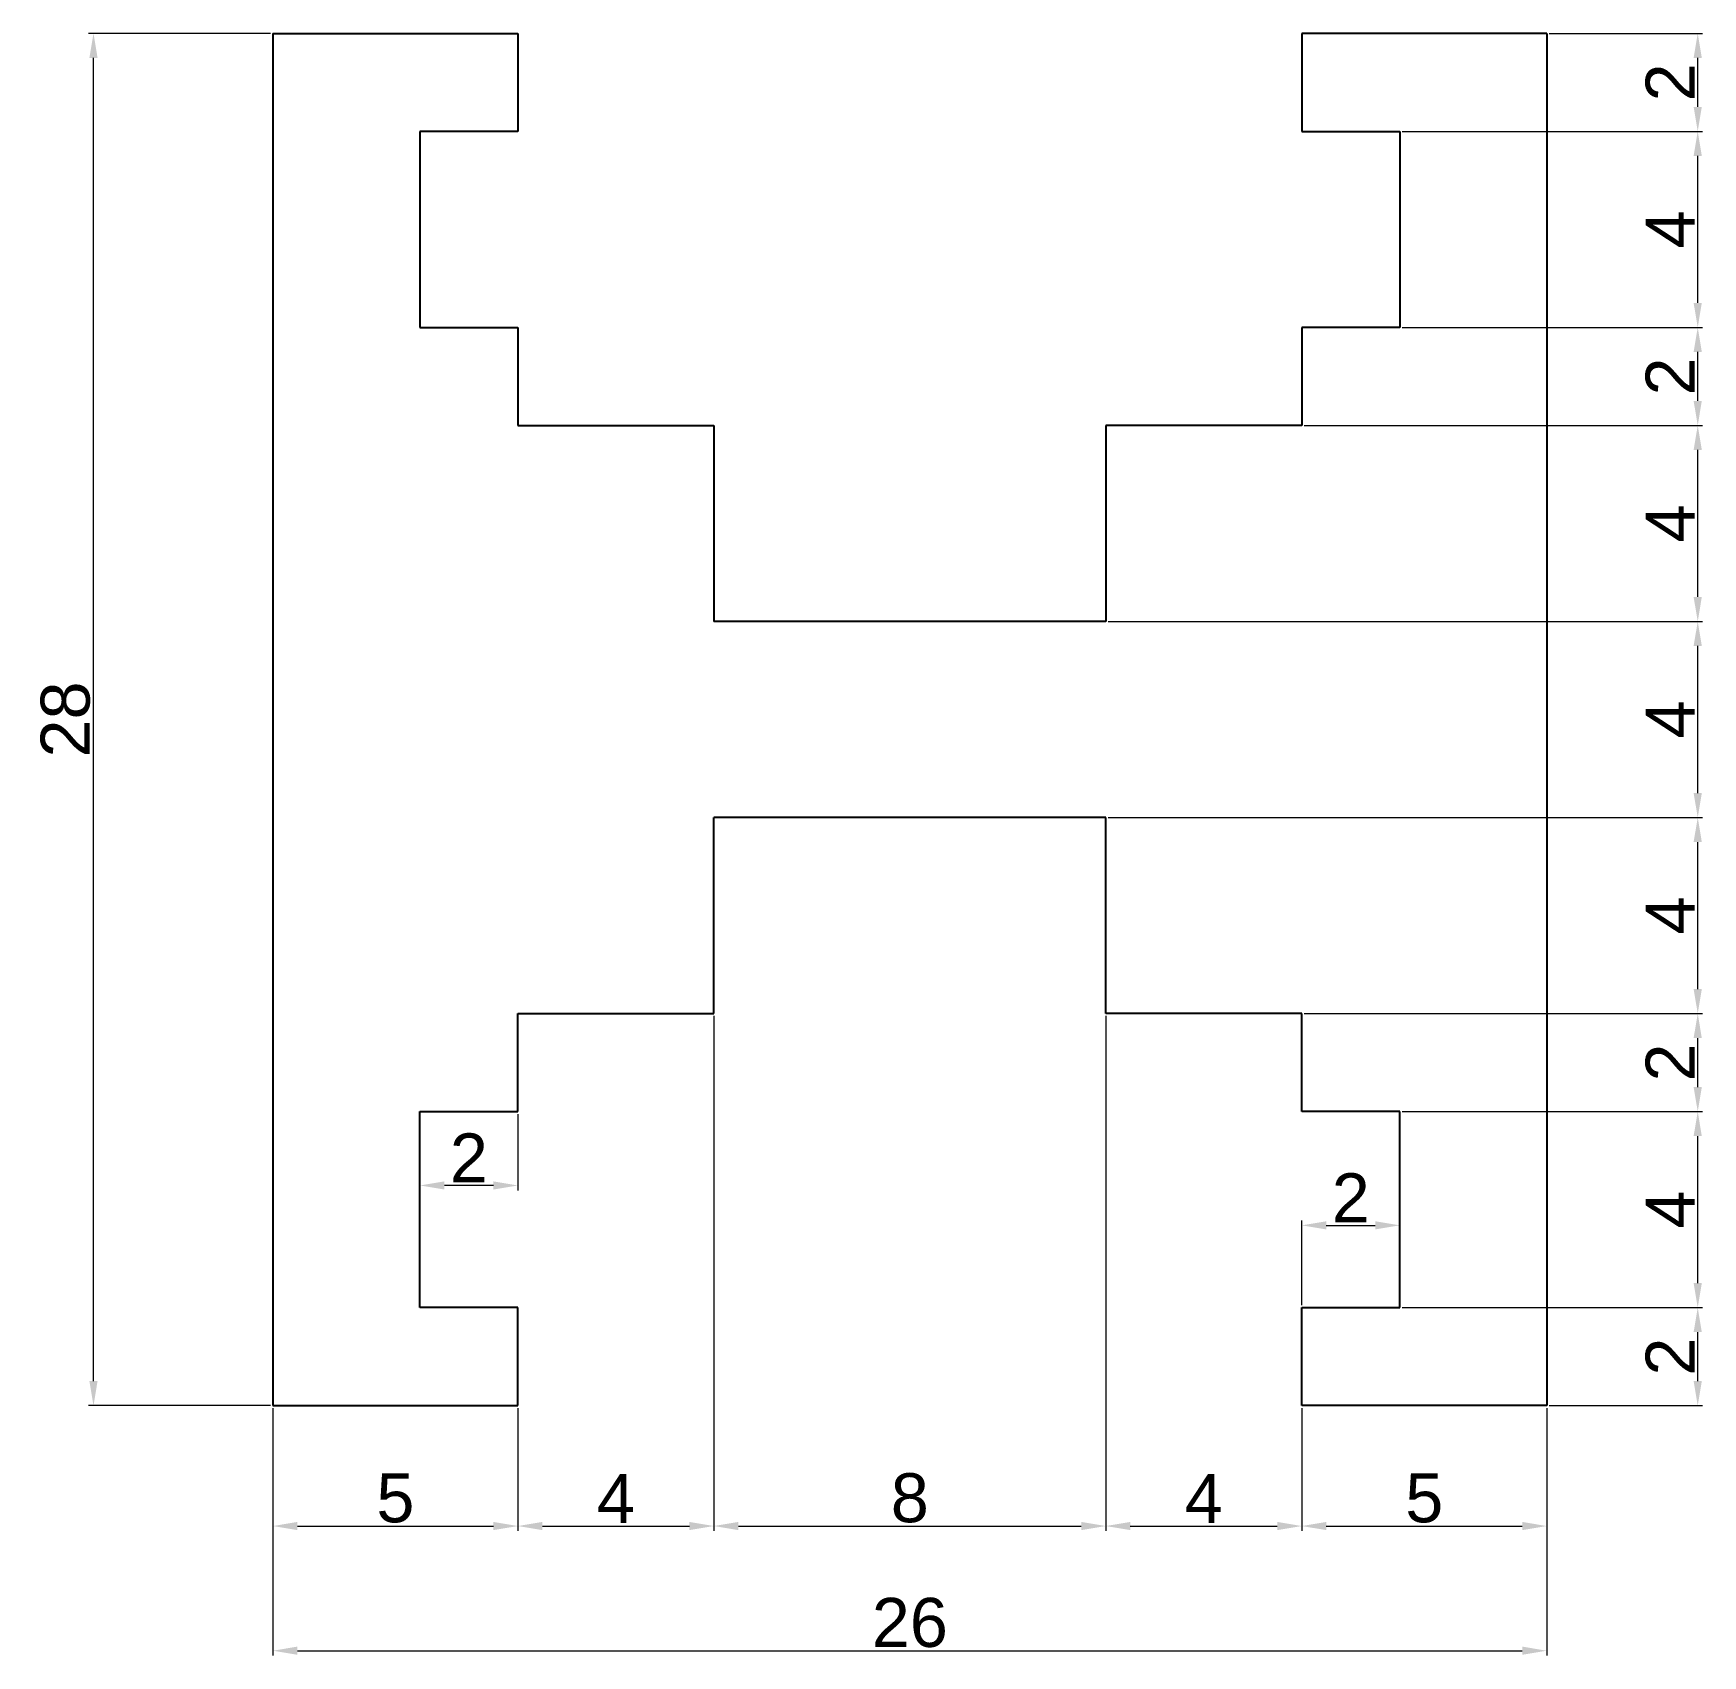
# Model space of a CAD drawing. Header units: millimetres. Extents: x -4.9 to 29.2, y -5.1 to 28.
import ezdxf

# ---------------------------------------------------------------- set-up
doc = ezdxf.new("R2010")
doc.units = ezdxf.units.MM
doc.header["$MEASUREMENT"] = 0
doc.layers.add('AM_5', color=3, linetype='Continuous', lineweight=15)
doc.styles.get("Standard").update_dxf_attribs({"font": 'arial.ttf'})
doc.dimstyles.new('AM_ANSI$0', dxfattribs={"dimtxt": 1, "dimasz": 0.5, "dimexe": 0.1, "dimexo": 0.05, "dimgap": 0.06, "dimtad": 1, "dimtoh": 1, "dimzin": 9, "dimdsep": 46, "dimtxsty": 'Standard', "dimcen": 0, "dimclrd": 256, "dimclre": 256, "dimclrt": 2, "dimadec": 0, "dimazin": 2, "dimtp": 0.1, "dimtm": 0.1, "dimtfac": 0.71, "dimtofl": 0, "dimtmove": 0, "dimatfit": 3, "dimfxl": 1, "dimtolj": 1, "dimtzin": 7, "dimlwd": -1, "dimlwe": -1, "dimarcsym": 1})

# ---------------------------------------------------------------- blocks, each defined once
blk = doc.blocks.new('*D5')
at = {"layer": 'AM_5', "transparency": 16777216}
for p, q in [((-0.05, 28), (-3.762, 28)), ((-3.662, 0.5), (-3.662, 27.5)), ((-0.05, 0), (-3.762, 0))]:
    blk.add_line(p, q, dxfattribs=at)
for points in [[(-3.746, 27.5), (-3.579, 27.5), (-3.662, 28)], [(-3.746, 0.5), (-3.579, 0.5), (-3.662, 0)]]:
    blk.add_solid(points, dxfattribs=at)
at = {"layer": 'Defpoints', "color": 0, "transparency": 16777216}
for p in [(-3.662, 28), (0, 28), (0, 0)]:
    blk.add_point(p, dxfattribs=at)
at = {"layer": 'AM_5', "color": 2, "transparency": 16777216, "insert": (-4.233, 14), "char_height": 1, "attachment_point": 5, "rotation": 90}
blk.add_mtext('\\A1;28', dxfattribs=at)
blk = doc.blocks.new('*D6')
at = {"layer": 'AM_5', "transparency": 16777216}
for p, q in [((0, -0.05), (0, -5.102)), ((26, -0.05), (26, -5.102)), ((0.5, -5.002), (25.5, -5.002))]:
    blk.add_line(p, q, dxfattribs=at)
for points in [[(0.5, -4.918), (0.5, -5.085), (0, -5.002)], [(25.5, -4.918), (25.5, -5.085), (26, -5.002)]]:
    blk.add_solid(points, dxfattribs=at)
at = {"layer": 'Defpoints', "color": 0, "transparency": 16777216}
for p in [(0, 0), (26, 0), (26, -5.002)]:
    blk.add_point(p, dxfattribs=at)
at = {"layer": 'AM_5', "color": 2, "transparency": 16777216, "insert": (13, -4.431), "char_height": 1, "attachment_point": 5}
blk.add_mtext('\\A1;26', dxfattribs=at)
blk = doc.blocks.new('*D7')
at = {"layer": 'AM_5', "transparency": 16777216}
for p, q in [((0, -0.05), (0, -2.558)), ((5, -0.05), (5, -2.558)), ((0.5, -2.458), (4.5, -2.458))]:
    blk.add_line(p, q, dxfattribs=at)
for points in [[(0.5, -2.374), (0.5, -2.541), (0, -2.458)], [(4.5, -2.374), (4.5, -2.541), (5, -2.458)]]:
    blk.add_solid(points, dxfattribs=at)
at = {"layer": 'Defpoints', "color": 0, "transparency": 16777216}
for p in [(0, 0), (5, 0), (5, -2.458)]:
    blk.add_point(p, dxfattribs=at)
at = {"layer": 'AM_5', "color": 2, "transparency": 16777216, "insert": (2.5, -1.889), "char_height": 1, "attachment_point": 5}
blk.add_mtext('\\A1;5', dxfattribs=at)
blk = doc.blocks.new('*D8')
at = {"layer": 'AM_5', "transparency": 16777216}
for p, q in [((23.05, 2), (29.182, 2)), ((29.082, 0.5), (29.082, 1.5)), ((26.05, 0), (29.182, 0))]:
    blk.add_line(p, q, dxfattribs=at)
for points in [[(28.998, 1.5), (29.165, 1.5), (29.082, 2)], [(28.998, 0.5), (29.165, 0.5), (29.082, 0)]]:
    blk.add_solid(points, dxfattribs=at)
at = {"layer": 'Defpoints', "color": 0, "transparency": 16777216}
for p in [(23, 2), (29.082, 2), (26, 0)]:
    blk.add_point(p, dxfattribs=at)
at = {"layer": 'AM_5', "color": 2, "transparency": 16777216, "insert": (28.519, 1), "char_height": 1, "attachment_point": 5, "rotation": 90}
blk.add_mtext('\\A1;2', dxfattribs=at)
blk = doc.blocks.new('*D9')
at = {"layer": 'AM_5', "transparency": 16777216}
for p, q in [((9, 7.95), (9, -2.558)), ((5, -0.05), (5, -2.558)), ((5.5, -2.458), (8.5, -2.458))]:
    blk.add_line(p, q, dxfattribs=at)
for points in [[(5.5, -2.374), (5.5, -2.541), (5, -2.458)], [(8.5, -2.374), (8.5, -2.541), (9, -2.458)]]:
    blk.add_solid(points, dxfattribs=at)
at = {"layer": 'Defpoints', "color": 0, "transparency": 16777216}
for p in [(9, 8), (5, 0), (9, -2.458)]:
    blk.add_point(p, dxfattribs=at)
at = {"layer": 'AM_5', "color": 2, "transparency": 16777216, "insert": (7, -1.898), "char_height": 1, "attachment_point": 5}
blk.add_mtext('\\A1;4', dxfattribs=at)
blk = doc.blocks.new('*D10')
at = {"layer": 'AM_5', "transparency": 16777216}
for p, q in [((9, 7.95), (9, -2.558)), ((17, 7.95), (17, -2.558)), ((9.5, -2.458), (16.5, -2.458))]:
    blk.add_line(p, q, dxfattribs=at)
for points in [[(9.5, -2.374), (9.5, -2.541), (9, -2.458)], [(16.5, -2.374), (16.5, -2.541), (17, -2.458)]]:
    blk.add_solid(points, dxfattribs=at)
at = {"layer": 'Defpoints', "color": 0, "transparency": 16777216}
for p in [(9, 8), (17, 8), (17, -2.458)]:
    blk.add_point(p, dxfattribs=at)
at = {"layer": 'AM_5', "color": 2, "transparency": 16777216, "insert": (13, -1.887), "char_height": 1, "attachment_point": 5}
blk.add_mtext('\\A1;8', dxfattribs=at)
blk = doc.blocks.new('*D11')
at = {"layer": 'AM_5', "transparency": 16777216}
for p, q in [((17, 7.95), (17, -2.558)), ((21, -0.05), (21, -2.558)), ((17.5, -2.458), (20.5, -2.458))]:
    blk.add_line(p, q, dxfattribs=at)
for points in [[(17.5, -2.374), (17.5, -2.541), (17, -2.458)], [(20.5, -2.374), (20.5, -2.541), (21, -2.458)]]:
    blk.add_solid(points, dxfattribs=at)
at = {"layer": 'Defpoints', "color": 0, "transparency": 16777216}
for p in [(17, 8), (21, 0), (21, -2.458)]:
    blk.add_point(p, dxfattribs=at)
at = {"layer": 'AM_5', "color": 2, "transparency": 16777216, "insert": (19, -1.898), "char_height": 1, "attachment_point": 5}
blk.add_mtext('\\A1;4', dxfattribs=at)
blk = doc.blocks.new('*D12')
at = {"layer": 'AM_5', "transparency": 16777216}
for p, q in [((21, -0.05), (21, -2.558)), ((26, -0.05), (26, -2.558)), ((21.5, -2.458), (25.5, -2.458))]:
    blk.add_line(p, q, dxfattribs=at)
for points in [[(21.5, -2.374), (21.5, -2.541), (21, -2.458)], [(25.5, -2.374), (25.5, -2.541), (26, -2.458)]]:
    blk.add_solid(points, dxfattribs=at)
at = {"layer": 'Defpoints', "color": 0, "transparency": 16777216}
for p in [(21, 0), (26, 0), (26, -2.458)]:
    blk.add_point(p, dxfattribs=at)
at = {"layer": 'AM_5', "color": 2, "transparency": 16777216, "insert": (23.5, -1.889), "char_height": 1, "attachment_point": 5}
blk.add_mtext('\\A1;5', dxfattribs=at)
blk = doc.blocks.new('*D13')
at = {"layer": 'AM_5', "transparency": 16777216}
for p, q in [((23.05, 6), (29.182, 6)), ((29.082, 2.5), (29.082, 5.5)), ((23.05, 2), (29.182, 2))]:
    blk.add_line(p, q, dxfattribs=at)
for points in [[(28.998, 5.5), (29.165, 5.5), (29.082, 6)], [(28.998, 2.5), (29.165, 2.5), (29.082, 2)]]:
    blk.add_solid(points, dxfattribs=at)
at = {"layer": 'Defpoints', "color": 0, "transparency": 16777216}
for p in [(23, 6), (29.082, 6), (23, 2)]:
    blk.add_point(p, dxfattribs=at)
at = {"layer": 'AM_5', "color": 2, "transparency": 16777216, "insert": (28.522, 4), "char_height": 1, "attachment_point": 5, "rotation": 90}
blk.add_mtext('\\A1;4', dxfattribs=at)
blk = doc.blocks.new('*D14')
at = {"layer": 'AM_5', "transparency": 16777216}
for p, q in [((21.05, 8), (29.182, 8)), ((29.082, 6.5), (29.082, 7.5)), ((23.05, 6), (29.182, 6))]:
    blk.add_line(p, q, dxfattribs=at)
for points in [[(28.998, 7.5), (29.165, 7.5), (29.082, 8)], [(28.998, 6.5), (29.165, 6.5), (29.082, 6)]]:
    blk.add_solid(points, dxfattribs=at)
at = {"layer": 'Defpoints', "color": 0, "transparency": 16777216}
for p in [(21, 8), (29.082, 8), (23, 6)]:
    blk.add_point(p, dxfattribs=at)
at = {"layer": 'AM_5', "color": 2, "transparency": 16777216, "insert": (28.519, 7), "char_height": 1, "attachment_point": 5, "rotation": 90}
blk.add_mtext('\\A1;2', dxfattribs=at)
blk = doc.blocks.new('*D15')
at = {"layer": 'AM_5', "transparency": 16777216}
for p, q in [((17.05, 12), (29.182, 12)), ((29.082, 8.5), (29.082, 11.5)), ((21.05, 8), (29.182, 8))]:
    blk.add_line(p, q, dxfattribs=at)
for points in [[(28.998, 11.5), (29.165, 11.5), (29.082, 12)], [(28.998, 8.5), (29.165, 8.5), (29.082, 8)]]:
    blk.add_solid(points, dxfattribs=at)
at = {"layer": 'Defpoints', "color": 0, "transparency": 16777216}
for p in [(17, 12), (29.082, 12), (21, 8)]:
    blk.add_point(p, dxfattribs=at)
at = {"layer": 'AM_5', "color": 2, "transparency": 16777216, "insert": (28.522, 10), "char_height": 1, "attachment_point": 5, "rotation": 90}
blk.add_mtext('\\A1;4', dxfattribs=at)
blk = doc.blocks.new('*D16')
at = {"layer": 'AM_5', "transparency": 16777216}
for p, q in [((17.05, 16), (29.182, 16)), ((29.082, 12.5), (29.082, 15.5)), ((17.05, 12), (29.182, 12))]:
    blk.add_line(p, q, dxfattribs=at)
for points in [[(28.998, 15.5), (29.165, 15.5), (29.082, 16)], [(28.998, 12.5), (29.165, 12.5), (29.082, 12)]]:
    blk.add_solid(points, dxfattribs=at)
at = {"layer": 'Defpoints', "color": 0, "transparency": 16777216}
for p in [(17, 16), (29.082, 16), (17, 12)]:
    blk.add_point(p, dxfattribs=at)
at = {"layer": 'AM_5', "color": 2, "transparency": 16777216, "insert": (28.522, 14), "char_height": 1, "attachment_point": 5, "rotation": 90}
blk.add_mtext('\\A1;4', dxfattribs=at)
blk = doc.blocks.new('*D17')
at = {"layer": 'AM_5', "transparency": 16777216}
for p, q in [((21.05, 20), (29.182, 20)), ((29.082, 16.5), (29.082, 19.5)), ((17.05, 16), (29.182, 16))]:
    blk.add_line(p, q, dxfattribs=at)
for points in [[(28.998, 19.5), (29.165, 19.5), (29.082, 20)], [(28.998, 16.5), (29.165, 16.5), (29.082, 16)]]:
    blk.add_solid(points, dxfattribs=at)
at = {"layer": 'Defpoints', "color": 0, "transparency": 16777216}
for p in [(21, 20), (29.082, 20), (17, 16)]:
    blk.add_point(p, dxfattribs=at)
at = {"layer": 'AM_5', "color": 2, "transparency": 16777216, "insert": (28.522, 18), "char_height": 1, "attachment_point": 5, "rotation": 90}
blk.add_mtext('\\A1;4', dxfattribs=at)
blk = doc.blocks.new('*D18')
at = {"layer": 'AM_5', "transparency": 16777216}
for p, q in [((23.05, 22), (29.182, 22)), ((29.082, 20.5), (29.082, 21.5)), ((21.05, 20), (29.182, 20))]:
    blk.add_line(p, q, dxfattribs=at)
for points in [[(28.998, 21.5), (29.165, 21.5), (29.082, 22)], [(28.998, 20.5), (29.165, 20.5), (29.082, 20)]]:
    blk.add_solid(points, dxfattribs=at)
at = {"layer": 'Defpoints', "color": 0, "transparency": 16777216}
for p in [(23, 22), (29.082, 22), (21, 20)]:
    blk.add_point(p, dxfattribs=at)
at = {"layer": 'AM_5', "color": 2, "transparency": 16777216, "insert": (28.519, 21), "char_height": 1, "attachment_point": 5, "rotation": 90}
blk.add_mtext('\\A1;2', dxfattribs=at)
blk = doc.blocks.new('*D19')
at = {"layer": 'AM_5', "transparency": 16777216}
for p, q in [((23.05, 26), (29.182, 26)), ((29.082, 22.5), (29.082, 25.5)), ((23.05, 22), (29.182, 22))]:
    blk.add_line(p, q, dxfattribs=at)
for points in [[(28.998, 25.5), (29.165, 25.5), (29.082, 26)], [(28.998, 22.5), (29.165, 22.5), (29.082, 22)]]:
    blk.add_solid(points, dxfattribs=at)
at = {"layer": 'Defpoints', "color": 0, "transparency": 16777216}
for p in [(23, 26), (29.082, 26), (23, 22)]:
    blk.add_point(p, dxfattribs=at)
at = {"layer": 'AM_5', "color": 2, "transparency": 16777216, "insert": (28.522, 24), "char_height": 1, "attachment_point": 5, "rotation": 90}
blk.add_mtext('\\A1;4', dxfattribs=at)
blk = doc.blocks.new('*D20')
at = {"layer": 'AM_5', "transparency": 16777216}
for p, q in [((26.05, 28), (29.182, 28)), ((29.082, 26.5), (29.082, 27.5)), ((23.05, 26), (29.182, 26))]:
    blk.add_line(p, q, dxfattribs=at)
for points in [[(28.998, 27.5), (29.165, 27.5), (29.082, 28)], [(28.998, 26.5), (29.165, 26.5), (29.082, 26)]]:
    blk.add_solid(points, dxfattribs=at)
at = {"layer": 'Defpoints', "color": 0, "transparency": 16777216}
for p in [(26, 28), (29.082, 28), (23, 26)]:
    blk.add_point(p, dxfattribs=at)
at = {"layer": 'AM_5', "color": 2, "transparency": 16777216, "insert": (28.519, 27), "char_height": 1, "attachment_point": 5, "rotation": 90}
blk.add_mtext('\\A1;2', dxfattribs=at)
blk = doc.blocks.new('*D21')
at = {"layer": 'AM_5', "transparency": 16777216}
for p, q in [((5, 5.95), (5, 4.392)), ((3, 4.542), (3, 4.592)), ((4.5, 4.492), (3.5, 4.492))]:
    blk.add_line(p, q, dxfattribs=at)
for points in [[(3.5, 4.575), (3.5, 4.409), (3, 4.492)], [(4.5, 4.575), (4.5, 4.409), (5, 4.492)]]:
    blk.add_solid(points, dxfattribs=at)
at = {"layer": 'Defpoints', "color": 0, "transparency": 16777216}
for p in [(5, 6), (3, 4.492), (3, 4.492)]:
    blk.add_point(p, dxfattribs=at)
at = {"layer": 'AM_5', "color": 2, "transparency": 16777216, "insert": (4, 5.054), "char_height": 1, "attachment_point": 5}
blk.add_mtext('\\A1;2', dxfattribs=at)
blk = doc.blocks.new('*D22')
at = {"layer": 'AM_5', "transparency": 16777216}
for p, q in [((21, 2.05), (21, 3.778)), ((23, 3.728), (23, 3.778)), ((21.5, 3.678), (22.5, 3.678))]:
    blk.add_line(p, q, dxfattribs=at)
for points in [[(21.5, 3.761), (21.5, 3.595), (21, 3.678)], [(22.5, 3.761), (22.5, 3.595), (23, 3.678)]]:
    blk.add_solid(points, dxfattribs=at)
at = {"layer": 'Defpoints', "color": 0, "transparency": 16777216}
for p in [(23, 3.678), (23, 3.678), (21, 2)]:
    blk.add_point(p, dxfattribs=at)
at = {"layer": 'AM_5', "color": 2, "transparency": 16777216, "insert": (22, 4.24), "char_height": 1, "attachment_point": 5}
blk.add_mtext('\\A1;2', dxfattribs=at)

msp = doc.modelspace()

# ---------------------------------------------------------------- linework, layer by layer
for p, q in [((0, 28), (5, 28)), ((0, 28), (0, 0)), ((5, 28), (5, 26)), ((26, 28), (21, 28)), ((21, 28), (21, 26)), ((26, 28), (26, 0)), ((5, 26), (3, 26)), ((3, 26), (3, 22)), ((21, 26), (23, 26)), ((23, 26), (23, 22)), ((3, 22), (5, 22)), ((5, 22), (5, 20)), ((23, 22), (21, 22)), ((21, 22), (21, 20)), ((5, 20), (9, 20)), ((9, 20), (9, 16)), ((21, 20), (17, 20)), ((17, 20), (17, 16)), ((17, 16), (9, 16)), ((9, 8), (9, 12)), ((17, 12), (9, 12)), ((17, 8), (17, 12)), ((5, 6), (5, 8)), ((5, 8), (9, 8)), ((21, 8), (17, 8)), ((21, 6), (21, 8)), ((3, 2), (3, 6)), ((3, 6), (5, 6)), ((23, 6), (21, 6)), ((23, 2), (23, 6)), ((5, 2), (3, 2)), ((5, 0), (5, 2)), ((21, 0), (21, 2)), ((21, 2), (23, 2)), ((0, 0), (5, 0)), ((26, 0), (21, 0))]:
    msp.add_line(p, q)

# ---------------------------------------------------------------- dimensions: what is measured, and where the dimension line sits
at = {"layer": 'AM_5'}
for base, p1, p2, angle, override, picture, middle in [((-3.662, 28), (0, 0), (0, 28), 90, {"dimpost": ''}, '*D5', (-4.233, 14)), ((29.082, 28), (23, 26), (26, 28), 90, {"dimtix": 1}, '*D20', (28.519, 27)), ((29.082, 26), (23, 22), (23, 26), 90, {"dimtix": 1}, '*D19', (28.522, 24)), ((29.082, 22), (21, 20), (23, 22), 90, {"dimtix": 1}, '*D18', (28.519, 21)), ((29.082, 20), (17, 16), (21, 20), 90, {"dimtix": 1}, '*D17', (28.522, 18)), ((29.082, 16), (17, 12), (17, 16), 90, {"dimtix": 1}, '*D16', (28.522, 14)), ((29.082, 12), (21, 8), (17, 12), 90, {"dimtix": 1}, '*D15', (28.522, 10)), ((9, -2.458), (5, 0), (9, 8), 0, {"dimpost": '', "dimtix": 1}, '*D9', (7, -1.898)), ((17, -2.458), (9, 8), (17, 8), 0, {"dimtix": 1}, '*D10', (13, -1.887)), ((21, -2.458), (17, 8), (21, 0), 0, {"dimtix": 1}, '*D11', (19, -1.898)), ((29.082, 8), (23, 6), (21, 8), 90, {"dimtix": 1}, '*D14', (28.519, 7)), ((3, 4.492), (5, 6), (3, 4.492), 0, {"dimpost": ''}, '*D21', (4, 5.054)), ((29.082, 6), (23, 2), (23, 6), 90, {"dimpost": '', "dimtix": 1}, '*D13', (28.522, 4)), ((29.082, 2), (26, 0), (23, 2), 90, {"dimtix": 1}, '*D8', (28.519, 1)), ((5, -2.458), (0, 0), (5, 0), 0, {"dimtix": 1}, '*D7', (2.5, -1.889)), ((26, -2.458), (21, 0), (26, 0), 0, {"dimpost": '', "dimtix": 1}, '*D12', (23.5, -1.889))]:
    dim = msp.add_linear_dim(base=base, p1=p1, p2=p2, angle=angle, dimstyle='AM_ANSI$0', override=override, dxfattribs=at)
    dim.commit()
    dim.dimension.update_dxf_attribs({"geometry": picture, "text_midpoint": middle})
dim = msp.add_linear_dim(base=(23, 3.678), p1=(21, 2), p2=(23, 3.678), dimstyle='AM_ANSI$0', dxfattribs=at)
dim.commit()
dim.dimension.update_dxf_attribs({"geometry": '*D22', "text_midpoint": (22, 4.24)})
dim = msp.add_linear_dim(base=(26, -5.002), p1=(0, 0), p2=(26, 0), angle=0, dimstyle='AM_ANSI$0', dxfattribs=at)
dim.commit()
dim.dimension.update_dxf_attribs({"geometry": '*D6', "text_midpoint": (13, -4.431)})

doc.saveas('drawing.dxf')
